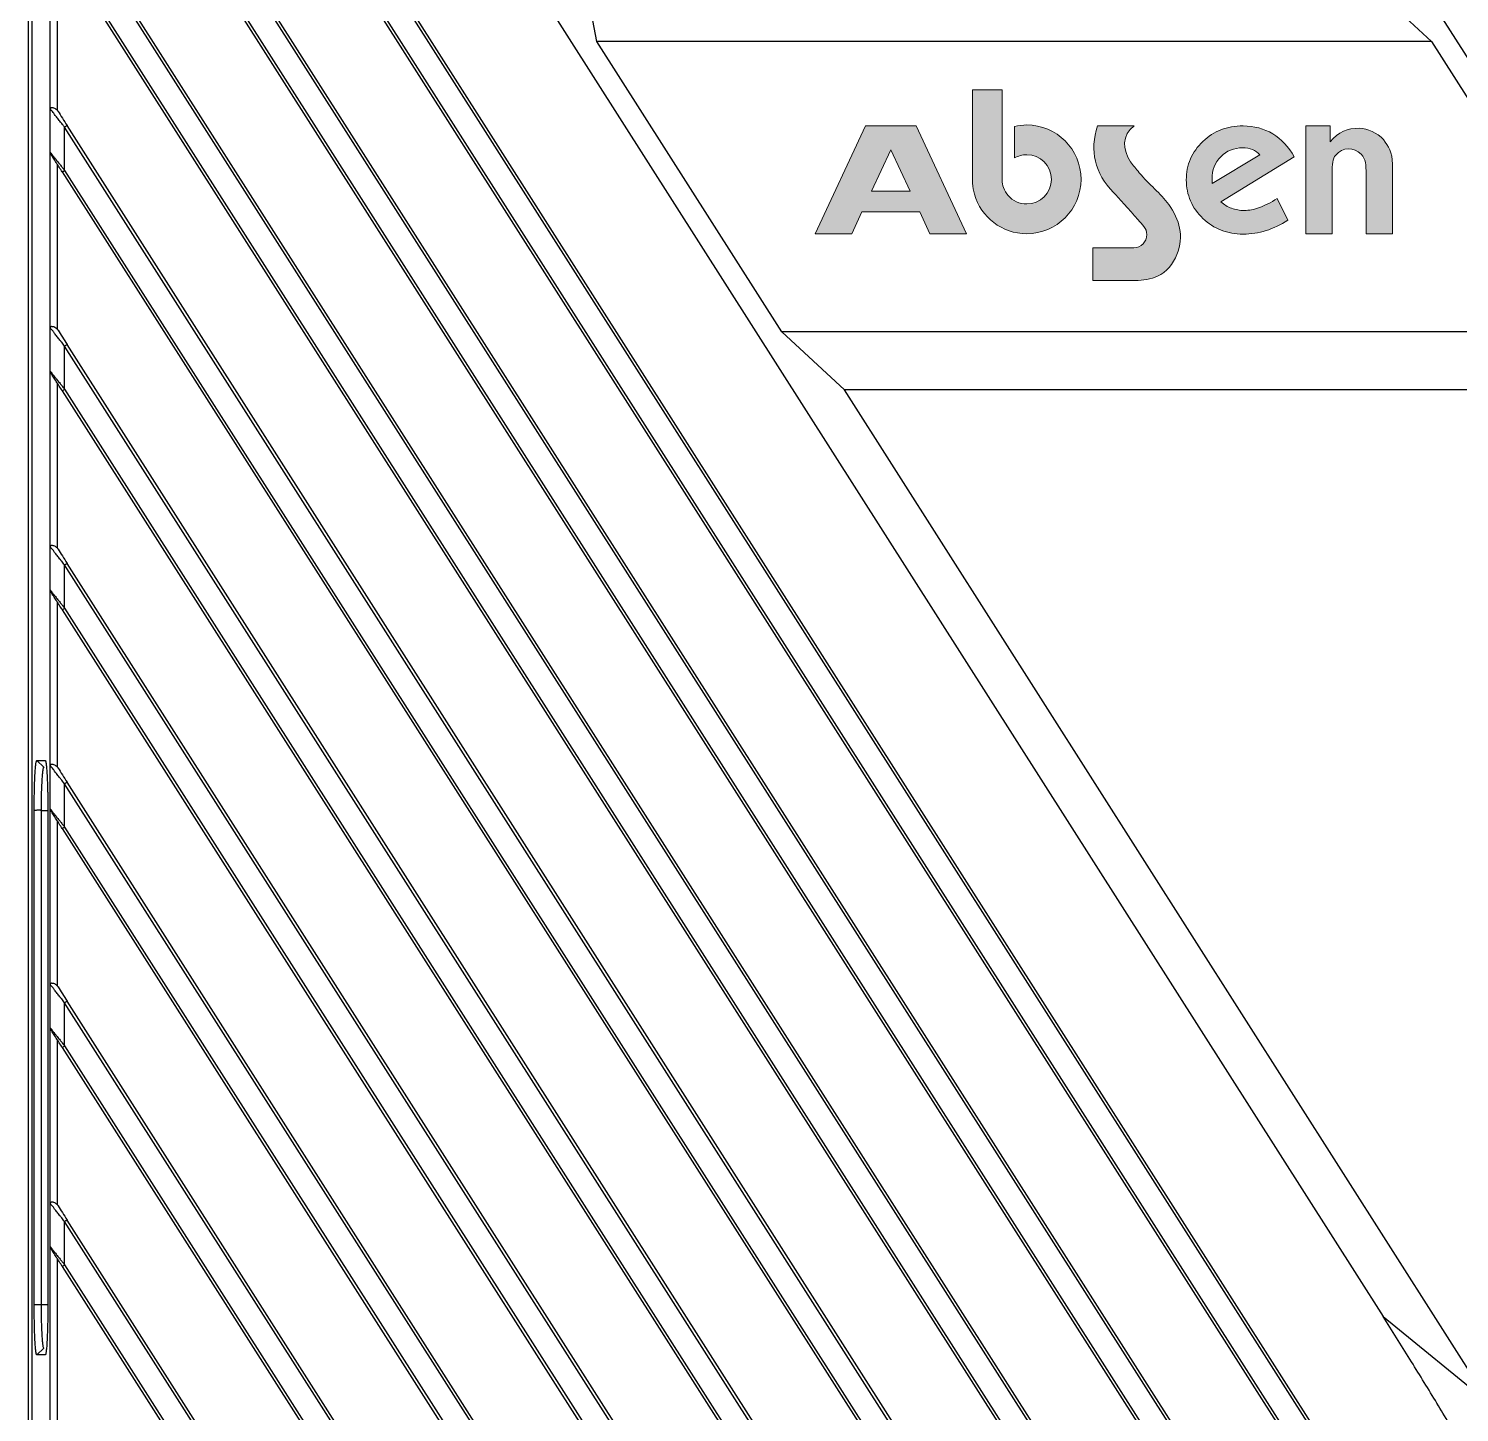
# Model space of a CAD drawing. Header units: millimetres. Extents: x 620 to 19791, y 2539 to 6969.
# Drawn here: x 17627.7 to 17726.3, y 4220.9 to 4316.2 of the extents above; entities that cross this region are included whole.
import ezdxf

# ---------------------------------------------------------------- set-up
doc = ezdxf.new("R2010")
doc.units = ezdxf.units.MM
doc.layers.add('图层 1', color=7, linetype='Continuous', lineweight=18)

# ---------------------------------------------------------------- blocks, each defined once
blk = doc.blocks.new('tgd')
at = {"true_color": 0xf58220}
h = blk.add_hatch(color=30, dxfattribs=at)
edge = h.paths.add_edge_path()
edge.add_spline(control_points=[(18360.375, 4882.791), (18360.447, 4882.585), (18360.559, 4882.397), (18360.7, 4882.236), (18361.012, 4881.881), (18361.468, 4881.656), (18361.975, 4881.656), (18362.91, 4881.656), (18363.672, 4882.418), (18363.672, 4883.353), (18363.672, 4884.287), (18362.91, 4885.049), (18361.975, 4885.049), (18361.671, 4885.049), (18361.384, 4884.968), (18361.137, 4884.826), (18361.137, 4884.826), (18361.137, 4887.001), (18361.137, 4887.001), (18361.414, 4887.064), (18361.697, 4887.097), (18361.975, 4887.097), (18364.038, 4887.097), (18365.72, 4885.415), (18365.72, 4883.353), (18365.72, 4881.29), (18364.038, 4879.608), (18361.975, 4879.608), (18360.269, 4879.608), (18358.823, 4880.759), (18358.375, 4882.325), (18358.228, 4882.838), (18358.231, 4883.322), (18358.231, 4883.851), (18358.231, 4883.851), (18358.231, 4884.457), (18358.231, 4884.457), (18358.231, 4884.457), (18358.231, 4889.518), (18358.231, 4889.518), (18358.231, 4889.518), (18360.28, 4889.518), (18360.28, 4889.518), (18360.28, 4887.615), (18360.28, 4885.713), (18360.28, 4883.811), (18360.28, 4883.461), (18360.256, 4883.128), (18360.375, 4882.791)], knot_values=[0, 0, 0, 0, 1, 1, 1, 2, 2, 2, 3, 3, 3, 4, 4, 4, 5, 5, 5, 6, 6, 6, 7, 7, 7, 8, 8, 8, 9, 9, 9, 10, 10, 10, 11, 11, 11, 12, 12, 12, 13, 13, 13, 14, 14, 14, 15, 15, 15, 16, 16, 16, 16], degree=3, periodic=0)
h = blk.add_hatch(color=256)
h.paths.add_polyline_path([(18351.289, 4882.548), (18353.939, 4882.548), (18352.614, 4885.389)], flags=16)
h.paths.add_polyline_path([(18354.607, 4881.113), (18350.621, 4881.113), (18349.919, 4879.608), (18347.4, 4879.608), (18350.861, 4887.032), (18353.134, 4887.032), (18354.367, 4887.032), (18357.827, 4879.608), (18355.309, 4879.608)])
h = blk.add_hatch(color=256)
edge = h.paths.add_edge_path()
edge.add_spline(control_points=[(18366.854, 4887.032), (18366.854, 4887.032), (18369.381, 4887.032), (18369.381, 4887.032), (18368.514, 4886.412), (18368.575, 4885.387), (18369.135, 4884.57), (18369.307, 4884.32), (18369.514, 4884.065), (18369.726, 4883.812), (18370.423, 4882.978), (18371.179, 4882.416), (18371.762, 4881.617), (18372.511, 4880.589), (18372.82, 4879.449), (18372.324, 4878.177), (18372.067, 4877.52), (18371.61, 4876.972), (18370.994, 4876.688), (18370.528, 4876.472), (18369.996, 4876.392), (18369.441, 4876.392), (18369.441, 4876.392), (18366.526, 4876.392), (18366.526, 4876.392), (18366.526, 4876.392), (18366.526, 4878.641), (18366.526, 4878.641), (18366.526, 4878.641), (18369.349, 4878.641), (18369.349, 4878.641), (18369.349, 4878.641), (18369.351, 4878.641), (18369.351, 4878.641), (18369.351, 4878.641), (18369.352, 4878.641), (18369.352, 4878.641), (18369.352, 4878.641), (18369.357, 4878.641), (18369.357, 4878.641), (18369.357, 4878.641), (18369.358, 4878.642), (18369.358, 4878.642), (18369.852, 4878.645), (18370.252, 4879.048), (18370.252, 4879.543), (18370.252, 4879.971), (18369.911, 4880.273), (18369.653, 4880.566), (18369.004, 4881.306), (18368.318, 4882.063), (18367.952, 4882.443), (18366.653, 4883.791), (18366.297, 4885.33), (18366.854, 4887.032)], knot_values=[0, 0, 0, 0, 1, 1, 1, 2, 2, 2, 3, 3, 3, 4, 4, 4, 5, 5, 5, 6, 6, 6, 7, 7, 7, 8, 8, 8, 9, 9, 9, 10, 10, 10, 11, 11, 11, 12, 12, 12, 13, 13, 13, 14, 14, 14, 15, 15, 15, 16, 16, 16, 17, 17, 17, 18, 18, 18, 18], degree=3, periodic=0)
h = blk.add_hatch(color=256)
edge = h.paths.add_edge_path()
edge.add_spline(control_points=[(18379.969, 4880.54), (18379.473, 4880.22), (18378.971, 4879.982), (18378.463, 4879.824), (18377.954, 4879.663), (18377.425, 4879.584), (18376.88, 4879.584), (18376.342, 4879.584), (18375.841, 4879.674), (18375.374, 4879.854), (18374.91, 4880.034), (18374.492, 4880.3), (18374.12, 4880.65), (18373.746, 4881.004), (18373.461, 4881.41), (18373.265, 4881.863), (18373.068, 4882.315), (18372.968, 4882.798), (18372.968, 4883.309), (18372.968, 4883.827), (18373.065, 4884.31), (18373.257, 4884.758), (18373.449, 4885.203), (18373.736, 4885.607), (18374.12, 4885.966), (18374.492, 4886.325), (18374.903, 4886.594), (18375.358, 4886.769), (18375.811, 4886.944), (18376.318, 4887.032), (18376.88, 4887.032), (18377.638, 4887.032), (18378.319, 4886.85), (18378.921, 4886.486), (18379.523, 4886.122), (18380.018, 4885.591), (18380.407, 4884.893), (18380.407, 4884.893), (18375.358, 4881.809), (18375.358, 4881.809), (18375.576, 4881.611), (18375.818, 4881.459), (18376.088, 4881.359), (18376.356, 4881.259), (18376.65, 4881.209), (18376.97, 4881.209), (18377.292, 4881.209), (18377.638, 4881.275), (18378.003, 4881.408), (18378.371, 4881.538), (18378.781, 4881.748), (18379.241, 4882.035), (18379.241, 4882.035), (18379.969, 4880.54), (18379.969, 4880.54)], knot_values=[0, 0, 0, 0, 1, 1, 1, 2, 2, 2, 3, 3, 3, 4, 4, 4, 5, 5, 5, 6, 6, 6, 7, 7, 7, 8, 8, 8, 9, 9, 9, 10, 10, 10, 11, 11, 11, 12, 12, 12, 13, 13, 13, 14, 14, 14, 15, 15, 15, 16, 16, 16, 17, 17, 17, 18, 18, 18, 18], degree=3, periodic=0)
edge = h.paths.add_edge_path(flags=16)
edge.add_spline(control_points=[(18374.76, 4883.062), (18374.76, 4883.062), (18378.046, 4885.045), (18378.046, 4885.045), (18377.901, 4885.203), (18377.731, 4885.325), (18377.529, 4885.404), (18377.328, 4885.483), (18377.1, 4885.523), (18376.851, 4885.523), (18376.249, 4885.523), (18375.749, 4885.32), (18375.348, 4884.914), (18374.948, 4884.508), (18374.746, 4883.995), (18374.746, 4883.377), (18374.746, 4883.288), (18374.748, 4883.225), (18374.751, 4883.181), (18374.753, 4883.136), (18374.756, 4883.097), (18374.76, 4883.062)], knot_values=[0, 0, 0, 0, 1, 1, 1, 2, 2, 2, 3, 3, 3, 4, 4, 4, 5, 5, 5, 6, 6, 6, 7, 7, 7, 7], degree=3, periodic=0)
h = blk.add_hatch(color=256)
edge = h.paths.add_edge_path()
edge.add_spline(control_points=[(18381.214, 4879.608), (18381.214, 4879.608), (18381.214, 4887.032), (18381.214, 4887.032), (18381.214, 4887.032), (18382.88, 4887.032), (18382.88, 4887.032), (18382.88, 4887.032), (18382.88, 4885.93), (18382.88, 4885.93), (18383.46, 4886.621), (18384.043, 4886.895), (18384.93, 4886.868), (18385.41, 4886.868), (18386.164, 4886.55), (18386.546, 4886.095), (18386.909, 4885.631), (18387.173, 4885.245), (18387.173, 4884.393), (18387.173, 4884.393), (18387.173, 4879.608), (18387.173, 4879.608), (18387.173, 4879.608), (18385.353, 4879.608), (18385.353, 4879.608), (18385.353, 4879.608), (18385.353, 4883.765), (18385.353, 4883.765), (18385.353, 4884.008), (18385.354, 4884.272), (18385.314, 4884.518), (18385.283, 4884.712), (18385.175, 4884.924), (18385.014, 4885.097), (18384.55, 4885.594), (18383.693, 4885.58), (18383.267, 4885.029), (18383.04, 4884.738), (18383.02, 4884.45), (18383.02, 4883.724), (18383.02, 4883.724), (18383.02, 4879.608), (18383.02, 4879.608), (18383.02, 4879.608), (18381.214, 4879.608), (18381.214, 4879.608)], knot_values=[0, 0, 0, 0, 1, 1, 1, 2, 2, 2, 3, 3, 3, 4, 4, 4, 5, 5, 5, 6, 6, 6, 7, 7, 7, 8, 8, 8, 9, 9, 9, 10, 10, 10, 11, 11, 11, 12, 12, 12, 13, 13, 13, 14, 14, 14, 15, 15, 15, 15], degree=3, periodic=0)
at = {"color": 7, "linetype": 'Continuous', "lineweight": 25}
for p, q in [((18293.203, 4763.247), (18293.203, 5002.465)), ((18293.428, 5002.465), (18293.428, 4763.247)), ((18439.769, 4817.306), (18348.427, 4960.685)), ((18295.187, 4948.405), (18386.529, 4805.026)), ((18410.785, 4751.505), (18295.687, 4932.172)), ((18409.374, 4754.091), (18295.856, 4932.279)), ((18295.687, 4929.194), (18410.44, 4749.068)), ((18295.519, 4929.087), (18409.075, 4750.839)), ((18406.852, 4742.603), (18295.687, 4917.096)), ((18406.071, 4744.202), (18295.856, 4917.204)), ((18295.519, 4914.011), (18404.61, 4742.772)), ((18295.687, 4914.119), (18405.245, 4742.147)), ((18399.852, 4738.515), (18295.687, 4902.021)), ((18399.178, 4739.946), (18295.856, 4902.129)), ((18294.688, 4888.202), (18294.688, 4900.298)), ((18295.187, 4888.095), (18295.187, 4899.457)), ((18295.519, 4898.936), (18397.141, 4739.421)), ((18295.687, 4899.043), (18398.196, 4738.136)), ((18332.354, 4892.856), (18331.585, 4896.856)), ((18385.533, 4896.856), (18389.86, 4892.856)), ((18345.096, 4872.856), (18332.354, 4892.856)), ((18389.86, 4892.856), (18332.354, 4892.856)), ((18389.86, 4892.856), (18402.602, 4872.856)), ((18294.688, 4885.223), (18294.688, 4888.202)), ((18390.852, 4737.562), (18295.686, 4886.945)), ((18295.687, 4883.968), (18295.686, 4886.945)), ((18390.328, 4738.761), (18295.856, 4887.053)), ((18294.688, 4873.126), (18294.688, 4885.223)), ((18295.187, 4873.019), (18295.187, 4884.382)), ((18295.519, 4883.86), (18387.957, 4738.761)), ((18295.687, 4883.968), (18388.958, 4737.561)), ((18294.688, 4870.147), (18294.688, 4873.126)), ((18380.725, 4738.761), (18295.856, 4871.978)), ((18349.423, 4868.856), (18345.096, 4872.856)), ((18402.602, 4872.856), (18345.096, 4872.856)), ((18295.687, 4868.892), (18295.687, 4871.87)), ((18381.252, 4737.561), (18295.687, 4871.87)), ((18294.688, 4858.051), (18294.688, 4870.147)), ((18295.187, 4857.944), (18295.187, 4869.306)), ((18295.519, 4868.785), (18378.353, 4738.761)), ((18295.687, 4868.892), (18379.355, 4737.561)), ((18393.909, 4799.026), (18349.423, 4868.856)), ((18403.371, 4868.856), (18349.423, 4868.856)), ((18294.688, 4855.072), (18294.688, 4858.051)), ((18295.687, 4853.817), (18295.687, 4856.795)), ((18371.648, 4737.561), (18295.687, 4856.795)), ((18371.121, 4738.761), (18295.856, 4856.902)), ((18294.688, 4842.975), (18294.688, 4855.072)), ((18295.187, 4842.869), (18295.187, 4854.231)), ((18295.519, 4853.71), (18368.749, 4738.761)), ((18295.687, 4853.817), (18369.751, 4737.561)), ((18293.77, 4843.33), (18294.347, 4843.33)), ((18293.77, 4843.33), (18294.244, 4842.856)), ((18294.688, 4839.996), (18294.688, 4842.975)), ((18295.687, 4838.742), (18295.687, 4841.72)), ((18362.044, 4737.561), (18295.687, 4841.72)), ((18361.517, 4738.761), (18295.856, 4841.827)), ((18293.588, 4805.856), (18293.588, 4839.885)), ((18294.062, 4839.856), (18294.062, 4839.896)), ((18294.062, 4839.856), (18294.062, 4805.856)), ((18294.529, 4839.887), (18294.529, 4805.856)), ((18294.688, 4827.9), (18294.688, 4839.996)), ((18295.187, 4827.793), (18295.187, 4839.155)), ((18295.519, 4838.634), (18359.145, 4738.761)), ((18295.687, 4838.742), (18360.147, 4737.561)), ((18294.688, 4824.921), (18294.688, 4827.9)), ((18295.687, 4823.666), (18295.687, 4826.644)), ((18352.44, 4737.561), (18295.687, 4826.644)), ((18351.913, 4738.761), (18295.856, 4826.752)), ((18294.688, 4812.825), (18294.688, 4824.921)), ((18295.187, 4812.718), (18295.187, 4824.08)), ((18295.687, 4823.666), (18350.543, 4737.561)), ((18295.519, 4823.559), (18349.541, 4738.761)), ((18294.688, 4809.846), (18294.688, 4812.825)), ((18295.687, 4808.591), (18295.687, 4811.569)), ((18342.836, 4737.561), (18295.687, 4811.569)), ((18342.308, 4738.761), (18295.856, 4811.676)), ((18294.688, 4797.749), (18294.688, 4809.846)), ((18295.187, 4797.642), (18295.187, 4809.005)), ((18295.519, 4808.483), (18339.937, 4738.761)), ((18295.687, 4808.591), (18340.939, 4737.561)), ((18293.588, 4805.856), (18294.062, 4805.856)), ((18386.529, 4805.026), (18393.909, 4799.026)), ((18294.244, 4802.856), (18293.77, 4802.381)), ((18294.347, 4802.381), (18293.77, 4802.381))]:
    blk.add_line(p, q, dxfattribs=at)
blk.add_line((18360.375, 4882.791), (18360.375, 4882.791))
blk.add_line((18360.375, 4882.791), (18360.375, 4882.791))
blk.add_line((18360.375, 4882.791), (18360.375, 4882.791))
at = {"color": 8, "linetype": 'Continuous', "lineweight": 25}
for p, q in [((18294.513, 4839.856), (18294.062, 4839.856)), ((18294.062, 4805.856), (18294.529, 4805.856))]:
    blk.add_line(p, q, dxfattribs=at)
at = {"color": 7, "linetype": 'Continuous', "lineweight": 25, "flags": 128}
for points in [[(18295.856, 4887.053), (18295.853, 4887.051), (18295.843, 4887.045), (18295.827, 4887.035), (18295.806, 4887.021), (18295.78, 4887.005), (18295.751, 4886.986), (18295.719, 4886.966), (18295.686, 4886.945)], [(18295.519, 4883.86), (18295.522, 4883.862), (18295.532, 4883.869), (18295.547, 4883.878), (18295.568, 4883.892), (18295.594, 4883.908), (18295.623, 4883.927), (18295.654, 4883.947), (18295.687, 4883.968)], [(18295.856, 4871.978), (18295.853, 4871.976), (18295.843, 4871.97), (18295.828, 4871.96), (18295.807, 4871.946), (18295.781, 4871.93), (18295.752, 4871.911), (18295.72, 4871.891), (18295.687, 4871.87)], [(18295.519, 4868.785), (18295.522, 4868.787), (18295.532, 4868.793), (18295.547, 4868.803), (18295.568, 4868.816), (18295.594, 4868.833), (18295.623, 4868.851), (18295.654, 4868.871), (18295.687, 4868.892)], [(18295.856, 4856.902), (18295.853, 4856.9), (18295.843, 4856.894), (18295.828, 4856.884), (18295.807, 4856.871), (18295.781, 4856.855), (18295.752, 4856.836), (18295.72, 4856.816), (18295.687, 4856.795)], [(18295.519, 4853.71), (18295.522, 4853.712), (18295.532, 4853.718), (18295.547, 4853.728), (18295.568, 4853.741), (18295.594, 4853.757), (18295.623, 4853.776), (18295.654, 4853.796), (18295.687, 4853.817)], [(18295.856, 4841.827), (18295.853, 4841.825), (18295.843, 4841.819), (18295.828, 4841.809), (18295.807, 4841.796), (18295.781, 4841.779), (18295.752, 4841.761), (18295.72, 4841.74), (18295.687, 4841.72)], [(18295.519, 4838.634), (18295.522, 4838.636), (18295.532, 4838.642), (18295.547, 4838.652), (18295.568, 4838.666), (18295.594, 4838.682), (18295.623, 4838.701), (18295.654, 4838.721), (18295.687, 4838.742)], [(18295.856, 4826.752), (18295.853, 4826.75), (18295.843, 4826.743), (18295.828, 4826.733), (18295.807, 4826.72), (18295.781, 4826.704), (18295.752, 4826.685), (18295.72, 4826.665), (18295.687, 4826.644)], [(18295.519, 4823.559), (18295.522, 4823.561), (18295.532, 4823.567), (18295.547, 4823.577), (18295.568, 4823.59), (18295.594, 4823.607), (18295.623, 4823.625), (18295.654, 4823.645), (18295.687, 4823.666)], [(18295.856, 4811.676), (18295.853, 4811.674), (18295.843, 4811.668), (18295.828, 4811.658), (18295.807, 4811.645), (18295.781, 4811.628), (18295.752, 4811.61), (18295.72, 4811.59), (18295.687, 4811.569)], [(18295.519, 4808.483), (18295.522, 4808.486), (18295.532, 4808.492), (18295.547, 4808.502), (18295.568, 4808.515), (18295.594, 4808.531), (18295.623, 4808.55), (18295.654, 4808.57), (18295.687, 4808.591)]]:
    blk.add_lwpolyline(points, dxfattribs=at)
at = {"color": 7, "linetype": 'Continuous', "lineweight": 25}
for points, knots in [([(18295.187, 4888.095), (18295.174, 4888.109), (18295.148, 4888.137), (18295.105, 4888.174), (18295.037, 4888.221), (18294.945, 4888.263), (18294.85, 4888.282), (18294.784, 4888.284), (18294.734, 4888.273), (18294.704, 4888.247), (18294.691, 4888.221), (18294.689, 4888.208), (18294.688, 4888.202)], [0, 0, 0, 0, 0.0700491, 0.1402794, 0.210006, 0.3781132, 0.5266074, 0.640507, 0.750326, 0.8694107, 0.942585, 1, 1, 1, 1]), ([(18295.686, 4886.945), (18295.663, 4886.976), (18295.615, 4887.04), (18295.536, 4887.139), (18295.45, 4887.244), (18295.324, 4887.398), (18295.165, 4887.591), (18295.025, 4887.772), (18294.936, 4887.895), (18294.87, 4887.985), (18294.809, 4888.054), (18294.756, 4888.108), (18294.721, 4888.146), (18294.697, 4888.179), (18294.691, 4888.194), (18294.688, 4888.202)], [0, 0, 0, 0, 0.056622, 0.118697, 0.186255, 0.25932, 0.41739, 0.569507, 0.631025, 0.678919, 0.772843, 0.825376, 0.882175, 0.942027, 1, 1, 1, 1]), ([(18295.187, 4888.095), (18295.195, 4888.085), (18295.211, 4888.065), (18295.224, 4888.044), (18295.232, 4888.033)], [0, 0, 0, 0, 0.48896, 1, 1, 1, 1]), ([(18295.232, 4888.033), (18295.321, 4887.893), (18295.425, 4887.731), (18295.637, 4887.397), (18295.747, 4887.225), (18295.856, 4887.053)], [0, 0, 0, 0, 0.5, 0.5, 1, 1, 1, 1]), ([(18294.688, 4885.223), (18294.69, 4885.221), (18294.693, 4885.218), (18294.704, 4885.204), (18294.722, 4885.182), (18294.745, 4885.152), (18294.775, 4885.114), (18294.811, 4885.069), (18294.853, 4885.015), (18294.901, 4884.954), (18294.956, 4884.886), (18295.045, 4884.772), (18295.182, 4884.601), (18295.355, 4884.386), (18295.528, 4884.171), (18295.633, 4884.036), (18295.687, 4883.968)], [0, 0, 0, 0, 0.036521, 0.074148, 0.113238, 0.154113, 0.19705, 0.242293, 0.290047, 0.340489, 0.393768, 0.45001, 0.589421, 0.746917, 0.871467, 1, 1, 1, 1]), ([(18294.765, 4885.043), (18294.754, 4885.062), (18294.73, 4885.1), (18294.707, 4885.146), (18294.695, 4885.181), (18294.69, 4885.197), (18294.689, 4885.212), (18294.689, 4885.218), (18294.688, 4885.223)], [0, 0, 0, 0, 0.295768, 0.583737, 0.817745, 0.918863, 0.939323, 1, 1, 1, 1]), ([(18295.519, 4883.86), (18295.378, 4884.081), (18295.237, 4884.302), (18295.038, 4884.615), (18294.974, 4884.716), (18294.856, 4884.9), (18294.803, 4884.984), (18294.765, 4885.043)], [0, 0, 0, 0, 0.5, 0.5, 0.75, 0.75, 1, 1, 1, 1]), ([(18295.187, 4873.019), (18295.174, 4873.034), (18295.148, 4873.062), (18295.105, 4873.098), (18295.037, 4873.145), (18294.945, 4873.187), (18294.85, 4873.207), (18294.784, 4873.209), (18294.734, 4873.198), (18294.704, 4873.171), (18294.691, 4873.146), (18294.689, 4873.132), (18294.688, 4873.126)], [0, 0, 0, 0, 0.070049, 0.140279, 0.210005, 0.37811, 0.526606, 0.640505, 0.750324, 0.86941, 0.942585, 1, 1, 1, 1]), ([(18295.687, 4871.87), (18295.656, 4871.911), (18295.59, 4871.999), (18295.48, 4872.133), (18295.335, 4872.308), (18295.167, 4872.513), (18295.026, 4872.695), (18294.937, 4872.818), (18294.872, 4872.908), (18294.81, 4872.977), (18294.757, 4873.031), (18294.722, 4873.069), (18294.697, 4873.103), (18294.691, 4873.118), (18294.688, 4873.126)], [0, 0, 0, 0, 0.076163, 0.161932, 0.25736, 0.415432, 0.568469, 0.630014, 0.677592, 0.771175, 0.823855, 0.881012, 0.941446, 1, 1, 1, 1]), ([(18295.187, 4873.019), (18295.195, 4873.01), (18295.211, 4872.99), (18295.224, 4872.969), (18295.232, 4872.958)], [0, 0, 0, 0, 0.48896, 1, 1, 1, 1]), ([(18295.232, 4872.958), (18295.321, 4872.818), (18295.425, 4872.655), (18295.637, 4872.322), (18295.747, 4872.15), (18295.856, 4871.978)], [0, 0, 0, 0, 0.5, 0.5, 1, 1, 1, 1]), ([(18294.688, 4870.147), (18294.69, 4870.146), (18294.693, 4870.143), (18294.704, 4870.128), (18294.722, 4870.106), (18294.745, 4870.076), (18294.775, 4870.039), (18294.811, 4869.993), (18294.853, 4869.94), (18294.901, 4869.879), (18294.956, 4869.81), (18295.045, 4869.697), (18295.182, 4869.526), (18295.355, 4869.311), (18295.527, 4869.096), (18295.633, 4868.961), (18295.687, 4868.892)], [0, 0, 0, 0, 0.036521, 0.074147, 0.113237, 0.15411, 0.197047, 0.242287, 0.290038, 0.340476, 0.39375, 0.449986, 0.589415, 0.746903, 0.871127, 1, 1, 1, 1]), ([(18294.765, 4869.967), (18294.754, 4869.987), (18294.73, 4870.024), (18294.707, 4870.071), (18294.695, 4870.106), (18294.69, 4870.122), (18294.689, 4870.136), (18294.689, 4870.143), (18294.688, 4870.147)], [0, 0, 0, 0, 0.295768, 0.583737, 0.817744, 0.918862, 0.939323, 1, 1, 1, 1]), ([(18295.519, 4868.785), (18295.378, 4869.005), (18295.237, 4869.227), (18295.038, 4869.539), (18294.974, 4869.64), (18294.856, 4869.825), (18294.803, 4869.909), (18294.765, 4869.967)], [0, 0, 0, 0, 0.5, 0.5, 0.75, 0.75, 1, 1, 1, 1]), ([(18295.187, 4857.944), (18295.174, 4857.958), (18295.148, 4857.986), (18295.105, 4858.023), (18295.037, 4858.07), (18294.945, 4858.112), (18294.85, 4858.131), (18294.784, 4858.134), (18294.734, 4858.122), (18294.704, 4858.096), (18294.691, 4858.071), (18294.689, 4858.057), (18294.688, 4858.051)], [0, 0, 0, 0, 0.070049, 0.140279, 0.210005, 0.37811, 0.526606, 0.640505, 0.750324, 0.86941, 0.942585, 1, 1, 1, 1]), ([(18295.687, 4856.795), (18295.656, 4856.836), (18295.59, 4856.923), (18295.48, 4857.058), (18295.335, 4857.233), (18295.167, 4857.437), (18295.026, 4857.619), (18294.937, 4857.743), (18294.872, 4857.833), (18294.81, 4857.901), (18294.757, 4857.956), (18294.722, 4857.994), (18294.697, 4858.027), (18294.691, 4858.043), (18294.688, 4858.051)], [0, 0, 0, 0, 0.076163, 0.161932, 0.25736, 0.415431, 0.568469, 0.630014, 0.677592, 0.771175, 0.823855, 0.881012, 0.941446, 1, 1, 1, 1]), ([(18295.187, 4857.944), (18295.195, 4857.934), (18295.211, 4857.915), (18295.224, 4857.893), (18295.232, 4857.883)], [0, 0, 0, 0, 0.48896, 1, 1, 1, 1]), ([(18295.232, 4857.883), (18295.321, 4857.743), (18295.425, 4857.58), (18295.637, 4857.247), (18295.747, 4857.074), (18295.856, 4856.902)], [0, 0, 0, 0, 0.5, 0.5, 1, 1, 1, 1]), ([(18294.688, 4855.072), (18294.69, 4855.07), (18294.693, 4855.067), (18294.704, 4855.053), (18294.722, 4855.031), (18294.745, 4855.001), (18294.775, 4854.963), (18294.811, 4854.918), (18294.853, 4854.865), (18294.901, 4854.804), (18294.956, 4854.735), (18295.045, 4854.622), (18295.182, 4854.451), (18295.355, 4854.236), (18295.527, 4854.021), (18295.633, 4853.886), (18295.687, 4853.817)], [0, 0, 0, 0, 0.036521, 0.074147, 0.113237, 0.15411, 0.197047, 0.242287, 0.290038, 0.340476, 0.39375, 0.449986, 0.589415, 0.746903, 0.871127, 1, 1, 1, 1]), ([(18294.765, 4854.892), (18294.754, 4854.911), (18294.73, 4854.949), (18294.707, 4854.996), (18294.695, 4855.03), (18294.69, 4855.047), (18294.689, 4855.061), (18294.689, 4855.067), (18294.688, 4855.072)], [0, 0, 0, 0, 0.295768, 0.583737, 0.817744, 0.918862, 0.939323, 1, 1, 1, 1]), ([(18295.519, 4853.71), (18295.378, 4853.93), (18295.237, 4854.151), (18295.038, 4854.464), (18294.974, 4854.565), (18294.856, 4854.749), (18294.803, 4854.834), (18294.765, 4854.892)], [0, 0, 0, 0, 0.5, 0.5, 0.75, 0.75, 1, 1, 1, 1]), ([(18293.588, 4839.885), (18293.588, 4839.949), (18293.588, 4840.077), (18293.589, 4840.267), (18293.591, 4840.456), (18293.593, 4840.642), (18293.595, 4840.827), (18293.599, 4841.01), (18293.605, 4841.345), (18293.618, 4841.809), (18293.641, 4842.34), (18293.669, 4842.774), (18293.696, 4843.038), (18293.718, 4843.19), (18293.736, 4843.27), (18293.753, 4843.321), (18293.764, 4843.327), (18293.77, 4843.33)], [0, 0, 0, 0, 0.035437, 0.070646, 0.105735, 0.140811, 0.175984, 0.211361, 0.247048, 0.374488, 0.500161, 0.62571, 0.753228, 0.815423, 0.876897, 0.938229, 1, 1, 1, 1]), ([(18294.244, 4842.856), (18294.242, 4842.855), (18294.235, 4842.854), (18294.223, 4842.84), (18294.206, 4842.802), (18294.188, 4842.732), (18294.165, 4842.601), (18294.141, 4842.374), (18294.116, 4842.004), (18294.09, 4841.553), (18294.074, 4841.13), (18294.066, 4840.765), (18294.062, 4840.444), (18294.061, 4840.148), (18294.062, 4839.953), (18294.062, 4839.896)], [0, 0, 0, 0, 0.023792, 0.065561, 0.125336, 0.191194, 0.250503, 0.3755, 0.500458, 0.625377, 0.750334, 0.808342, 0.87517, 0.963039, 1, 1, 1, 1]), ([(18294.347, 4843.33), (18294.35, 4843.329), (18294.357, 4843.327), (18294.366, 4843.311), (18294.376, 4843.284), (18294.386, 4843.248), (18294.396, 4843.2), (18294.405, 4843.143), (18294.423, 4843.016), (18294.447, 4842.774), (18294.476, 4842.341), (18294.499, 4841.81), (18294.513, 4841.303), (18294.521, 4840.876), (18294.525, 4840.552), (18294.528, 4840.222), (18294.529, 4839.999), (18294.529, 4839.887)], [0, 0, 0, 0, 0.035381, 0.070548, 0.105609, 0.140672, 0.175846, 0.211238, 0.246955, 0.374437, 0.500071, 0.625682, 0.753219, 0.815377, 0.876842, 0.93819, 1, 1, 1, 1]), ([(18295.187, 4842.869), (18295.174, 4842.883), (18295.148, 4842.911), (18295.105, 4842.948), (18295.037, 4842.995), (18294.945, 4843.036), (18294.85, 4843.056), (18294.784, 4843.058), (18294.734, 4843.047), (18294.704, 4843.021), (18294.691, 4842.995), (18294.689, 4842.981), (18294.688, 4842.975)], [0, 0, 0, 0, 0.070049, 0.140279, 0.210005, 0.37811, 0.526606, 0.640505, 0.750324, 0.86941, 0.942585, 1, 1, 1, 1]), ([(18295.687, 4841.72), (18295.656, 4841.761), (18295.59, 4841.848), (18295.48, 4841.983), (18295.335, 4842.157), (18295.167, 4842.362), (18295.026, 4842.544), (18294.937, 4842.667), (18294.872, 4842.757), (18294.81, 4842.826), (18294.757, 4842.88), (18294.722, 4842.918), (18294.697, 4842.952), (18294.691, 4842.968), (18294.688, 4842.975)], [0, 0, 0, 0, 0.076163, 0.161932, 0.25736, 0.415431, 0.568469, 0.630014, 0.677592, 0.771175, 0.823855, 0.881012, 0.941446, 1, 1, 1, 1]), ([(18295.187, 4842.869), (18295.195, 4842.859), (18295.211, 4842.839), (18295.224, 4842.818), (18295.232, 4842.807)], [0, 0, 0, 0, 0.48896, 1, 1, 1, 1]), ([(18295.232, 4842.807), (18295.321, 4842.667), (18295.425, 4842.504), (18295.637, 4842.171), (18295.747, 4841.999), (18295.856, 4841.827)], [0, 0, 0, 0, 0.5, 0.5, 1, 1, 1, 1]), ([(18294.062, 4839.896), (18294.021, 4839.896), (18293.941, 4839.896), (18293.829, 4839.897), (18293.712, 4839.893), (18293.634, 4839.888), (18293.588, 4839.885)], [0, 0, 0, 0, 0.258959, 0.505203, 0.711743, 1, 1, 1, 1]), ([(18294.688, 4839.996), (18294.69, 4839.995), (18294.693, 4839.992), (18294.704, 4839.977), (18294.722, 4839.955), (18294.745, 4839.926), (18294.775, 4839.888), (18294.811, 4839.843), (18294.853, 4839.789), (18294.901, 4839.728), (18294.956, 4839.659), (18295.045, 4839.546), (18295.182, 4839.375), (18295.355, 4839.16), (18295.527, 4838.945), (18295.633, 4838.81), (18295.687, 4838.742)], [0, 0, 0, 0, 0.036521, 0.074147, 0.113237, 0.15411, 0.197047, 0.242287, 0.290038, 0.340476, 0.39375, 0.449986, 0.589415, 0.746903, 0.871127, 1, 1, 1, 1]), ([(18294.688, 4839.996), (18294.689, 4839.989), (18294.69, 4839.971), (18294.695, 4839.954), (18294.702, 4839.933), (18294.715, 4839.904), (18294.734, 4839.867), (18294.755, 4839.834), (18294.765, 4839.817)], [0, 0, 0, 0, 0.09342, 0.214713, 0.37502, 0.489363, 0.732237, 1, 1, 1, 1]), ([(18295.519, 4838.634), (18295.378, 4838.855), (18295.237, 4839.076), (18295.038, 4839.389), (18294.974, 4839.489), (18294.856, 4839.674), (18294.803, 4839.758), (18294.765, 4839.817)], [0, 0, 0, 0, 0.5, 0.5, 0.75, 0.75, 1, 1, 1, 1]), ([(18295.187, 4827.793), (18295.174, 4827.807), (18295.148, 4827.836), (18295.105, 4827.872), (18295.037, 4827.919), (18294.945, 4827.961), (18294.85, 4827.98), (18294.784, 4827.983), (18294.734, 4827.972), (18294.704, 4827.945), (18294.691, 4827.92), (18294.689, 4827.906), (18294.688, 4827.9)], [0, 0, 0, 0, 0.070049, 0.140279, 0.210005, 0.37811, 0.526606, 0.640505, 0.750324, 0.86941, 0.942585, 1, 1, 1, 1]), ([(18295.687, 4826.644), (18295.656, 4826.685), (18295.59, 4826.773), (18295.48, 4826.907), (18295.335, 4827.082), (18295.167, 4827.287), (18295.026, 4827.469), (18294.937, 4827.592), (18294.872, 4827.682), (18294.81, 4827.75), (18294.757, 4827.805), (18294.722, 4827.843), (18294.697, 4827.876), (18294.691, 4827.892), (18294.688, 4827.9)], [0, 0, 0, 0, 0.076163, 0.161932, 0.25736, 0.415432, 0.568469, 0.630014, 0.677592, 0.771175, 0.823855, 0.881012, 0.941446, 1, 1, 1, 1]), ([(18295.187, 4827.793), (18295.195, 4827.784), (18295.211, 4827.764), (18295.224, 4827.743), (18295.232, 4827.732)], [0, 0, 0, 0, 0.48896, 1, 1, 1, 1]), ([(18295.232, 4827.732), (18295.321, 4827.592), (18295.425, 4827.429), (18295.637, 4827.096), (18295.747, 4826.924), (18295.856, 4826.752)], [0, 0, 0, 0, 0.5, 0.5, 1, 1, 1, 1]), ([(18294.688, 4824.921), (18294.69, 4824.92), (18294.693, 4824.917), (18294.704, 4824.902), (18294.722, 4824.88), (18294.745, 4824.85), (18294.775, 4824.813), (18294.811, 4824.767), (18294.853, 4824.714), (18294.901, 4824.653), (18294.956, 4824.584), (18295.045, 4824.471), (18295.182, 4824.3), (18295.355, 4824.085), (18295.527, 4823.87), (18295.633, 4823.735), (18295.687, 4823.666)], [0, 0, 0, 0, 0.036521, 0.074147, 0.113237, 0.15411, 0.197047, 0.242287, 0.290038, 0.340476, 0.39375, 0.449986, 0.589415, 0.746903, 0.871127, 1, 1, 1, 1]), ([(18294.765, 4824.741), (18294.754, 4824.76), (18294.73, 4824.798), (18294.707, 4824.845), (18294.695, 4824.879), (18294.69, 4824.896), (18294.689, 4824.91), (18294.689, 4824.916), (18294.688, 4824.921)], [0, 0, 0, 0, 0.2957676, 0.5837366, 0.8177444, 0.9188616, 0.9393234, 1, 1, 1, 1]), ([(18295.519, 4823.559), (18295.378, 4823.779), (18295.237, 4824.001), (18295.038, 4824.313), (18294.974, 4824.414), (18294.856, 4824.598), (18294.803, 4824.683), (18294.765, 4824.741)], [0, 0, 0, 0, 0.5, 0.5, 0.75, 0.75, 1, 1, 1, 1]), ([(18295.187, 4812.718), (18295.174, 4812.732), (18295.148, 4812.76), (18295.105, 4812.797), (18295.037, 4812.844), (18294.945, 4812.886), (18294.85, 4812.905), (18294.784, 4812.907), (18294.734, 4812.896), (18294.704, 4812.87), (18294.691, 4812.844), (18294.689, 4812.831), (18294.688, 4812.825)], [0, 0, 0, 0, 0.070049, 0.140279, 0.210005, 0.37811, 0.526606, 0.640505, 0.750324, 0.86941, 0.942585, 1, 1, 1, 1]), ([(18295.687, 4811.569), (18295.656, 4811.61), (18295.59, 4811.697), (18295.48, 4811.832), (18295.335, 4812.007), (18295.167, 4812.211), (18295.026, 4812.393), (18294.937, 4812.516), (18294.872, 4812.606), (18294.81, 4812.675), (18294.757, 4812.729), (18294.722, 4812.768), (18294.697, 4812.801), (18294.691, 4812.817), (18294.688, 4812.825)], [0, 0, 0, 0, 0.076163, 0.161932, 0.25736, 0.415432, 0.568469, 0.630014, 0.677592, 0.771175, 0.823855, 0.881012, 0.941446, 1, 1, 1, 1]), ([(18295.187, 4812.718), (18295.195, 4812.708), (18295.211, 4812.689), (18295.224, 4812.667), (18295.232, 4812.656)], [0, 0, 0, 0, 0.48896, 1, 1, 1, 1]), ([(18295.232, 4812.656), (18295.321, 4812.516), (18295.425, 4812.354), (18295.637, 4812.02), (18295.747, 4811.848), (18295.856, 4811.676)], [0, 0, 0, 0, 0.5, 0.5, 1, 1, 1, 1]), ([(18294.688, 4809.846), (18294.69, 4809.844), (18294.693, 4809.841), (18294.704, 4809.827), (18294.722, 4809.805), (18294.745, 4809.775), (18294.775, 4809.737), (18294.811, 4809.692), (18294.853, 4809.639), (18294.901, 4809.577), (18294.956, 4809.509), (18295.045, 4809.395), (18295.182, 4809.224), (18295.355, 4809.01), (18295.527, 4808.795), (18295.633, 4808.66), (18295.687, 4808.591)], [0, 0, 0, 0, 0.036521, 0.074147, 0.113237, 0.15411, 0.197047, 0.242287, 0.290038, 0.340476, 0.39375, 0.449986, 0.589415, 0.746903, 0.871127, 1, 1, 1, 1]), ([(18294.765, 4809.666), (18294.754, 4809.685), (18294.73, 4809.723), (18294.707, 4809.77), (18294.695, 4809.804), (18294.69, 4809.82), (18294.689, 4809.835), (18294.689, 4809.841), (18294.688, 4809.846)], [0, 0, 0, 0, 0.2957676, 0.5837366, 0.8177444, 0.9188616, 0.9393234, 1, 1, 1, 1]), ([(18295.519, 4808.483), (18295.378, 4808.704), (18295.237, 4808.925), (18295.038, 4809.238), (18294.974, 4809.339), (18294.856, 4809.523), (18294.803, 4809.607), (18294.765, 4809.666)], [0, 0, 0, 0, 0.5, 0.5, 0.75, 0.75, 1, 1, 1, 1]), ([(18293.77, 4802.381), (18293.767, 4802.382), (18293.76, 4802.385), (18293.75, 4802.401), (18293.74, 4802.428), (18293.73, 4802.465), (18293.721, 4802.512), (18293.711, 4802.571), (18293.693, 4802.698), (18293.669, 4802.943), (18293.641, 4803.382), (18293.618, 4803.918), (18293.604, 4804.43), (18293.596, 4804.86), (18293.591, 4805.187), (18293.589, 4805.519), (18293.588, 4805.744), (18293.588, 4805.856)], [0, 0, 0, 0, 0.0353673, 0.0705141, 0.1055491, 0.140582, 0.1757226, 0.2110795, 0.2467596, 0.3742457, 0.4999994, 0.625694, 0.7532517, 0.8153777, 0.8768207, 0.9381655, 1, 1, 1, 1]), ([(18294.062, 4805.856), (18294.062, 4805.812), (18294.061, 4805.689), (18294.061, 4805.497), (18294.062, 4805.29), (18294.065, 4805.03), (18294.074, 4804.706), (18294.089, 4804.27), (18294.103, 4803.908), (18294.12, 4803.633), (18294.136, 4803.42), (18294.151, 4803.248), (18294.167, 4803.113), (18294.184, 4803.001), (18294.206, 4802.911), (18294.227, 4802.862), (18294.239, 4802.858), (18294.244, 4802.856)], [0, 0, 0, 0, 0.027452, 0.078341, 0.122797, 0.160513, 0.248313, 0.339762, 0.470474, 0.530481, 0.587892, 0.684379, 0.731983, 0.781722, 0.877583, 0.950324, 1, 1, 1, 1]), ([(18294.529, 4805.856), (18294.529, 4805.792), (18294.529, 4805.664), (18294.528, 4805.472), (18294.526, 4805.283), (18294.524, 4805.095), (18294.522, 4804.909), (18294.519, 4804.725), (18294.512, 4804.387), (18294.499, 4803.919), (18294.476, 4803.382), (18294.448, 4802.943), (18294.421, 4802.676), (18294.399, 4802.523), (18294.382, 4802.442), (18294.364, 4802.391), (18294.352, 4802.385), (18294.347, 4802.381)], [0, 0, 0, 0, 0.035364, 0.070509, 0.105542, 0.140574, 0.175713, 0.21107, 0.24675, 0.374225, 0.499997, 0.625665, 0.753267, 0.81545, 0.876909, 0.93823, 1, 1, 1, 1]), ([(18407.133, 4757.609), (18407.124, 4757.787), (18407.105, 4758.143), (18407.065, 4758.681), (18407.016, 4759.223), (18406.957, 4759.771), (18406.889, 4760.323), (18406.764, 4761.213), (18406.552, 4762.463), (18406.121, 4764.532), (18405.446, 4767.147), (18404.49, 4770.195), (18403.387, 4773.26), (18402.2, 4776.224), (18400.896, 4779.207), (18399.09, 4783.065), (18396.613, 4787.942), (18393.996, 4792.677), (18391.789, 4796.475), (18390.117, 4799.269), (18388.361, 4802.132), (18387.146, 4804.052), (18386.529, 4805.026)], [0, 0, 0, 0, 0.0102139, 0.0205385, 0.0309767, 0.0415315, 0.0522058, 0.0630022, 0.0931878, 0.1250778, 0.1845574, 0.2483961, 0.3086946, 0.3718269, 0.4319265, 0.4959106, 0.6167331, 0.7464147, 0.8069043, 0.8693256, 0.933688, 1, 1, 1, 1])]:
    blk.add_open_spline(points, degree=3, knots=knots, dxfattribs=at)
at = {"layer": '图层 1', "lineweight": 0}
for points in [[(18354.607, 4881.113), (18350.621, 4881.113), (18349.919, 4879.608), (18347.4, 4879.608), (18350.861, 4887.032), (18353.134, 4887.032), (18354.367, 4887.032), (18357.827, 4879.608), (18355.309, 4879.608), (18354.607, 4881.113)], [(18351.289, 4882.548), (18353.939, 4882.548), (18352.614, 4885.389), (18351.289, 4882.548)]]:
    blk.add_lwpolyline(points, dxfattribs=at)
at = {"layer": '图层 1', "color": 30, "lineweight": 0, "true_color": 0xf58220}
blk.add_open_spline([(18360.375, 4882.791), (18360.447, 4882.585), (18360.559, 4882.397), (18360.7, 4882.236), (18361.012, 4881.881), (18361.468, 4881.656), (18361.975, 4881.656), (18362.91, 4881.656), (18363.672, 4882.418), (18363.672, 4883.353), (18363.672, 4884.287), (18362.91, 4885.049), (18361.975, 4885.049), (18361.671, 4885.049), (18361.384, 4884.968), (18361.137, 4884.826), (18361.137, 4884.826), (18361.137, 4887.001), (18361.137, 4887.001), (18361.414, 4887.064), (18361.697, 4887.097), (18361.975, 4887.097), (18364.038, 4887.097), (18365.72, 4885.415), (18365.72, 4883.353), (18365.72, 4881.29), (18364.038, 4879.608), (18361.975, 4879.608), (18360.269, 4879.608), (18358.823, 4880.759), (18358.375, 4882.325), (18358.228, 4882.838), (18358.231, 4883.322), (18358.231, 4883.851), (18358.231, 4883.851), (18358.231, 4884.457), (18358.231, 4884.457), (18358.231, 4884.457), (18358.231, 4889.518), (18358.231, 4889.518), (18358.231, 4889.518), (18360.28, 4889.518), (18360.28, 4889.518), (18360.28, 4887.615), (18360.28, 4885.713), (18360.28, 4883.811), (18360.28, 4883.461), (18360.256, 4883.128), (18360.375, 4882.791)], degree=3, knots=[0, 0, 0, 0, 1, 1, 1, 2, 2, 2, 3, 3, 3, 4, 4, 4, 5, 5, 5, 6, 6, 6, 7, 7, 7, 8, 8, 8, 9, 9, 9, 10, 10, 10, 11, 11, 11, 12, 12, 12, 13, 13, 13, 14, 14, 14, 15, 15, 15, 16, 16, 16, 16], dxfattribs=at)
at = {"layer": '图层 1', "lineweight": 0}
for points, knots in [([(18366.854, 4887.032), (18366.854, 4887.032), (18369.381, 4887.032), (18369.381, 4887.032), (18368.514, 4886.412), (18368.575, 4885.387), (18369.135, 4884.57), (18369.307, 4884.32), (18369.514, 4884.065), (18369.726, 4883.812), (18370.423, 4882.978), (18371.179, 4882.416), (18371.762, 4881.617), (18372.511, 4880.589), (18372.82, 4879.449), (18372.324, 4878.177), (18372.067, 4877.52), (18371.61, 4876.972), (18370.994, 4876.688), (18370.528, 4876.472), (18369.996, 4876.392), (18369.441, 4876.392), (18369.441, 4876.392), (18366.526, 4876.392), (18366.526, 4876.392), (18366.526, 4876.392), (18366.526, 4878.641), (18366.526, 4878.641), (18366.526, 4878.641), (18369.349, 4878.641), (18369.349, 4878.641), (18369.349, 4878.641), (18369.351, 4878.641), (18369.351, 4878.641), (18369.351, 4878.641), (18369.352, 4878.641), (18369.352, 4878.641), (18369.352, 4878.641), (18369.357, 4878.641), (18369.357, 4878.641), (18369.357, 4878.641), (18369.358, 4878.642), (18369.358, 4878.642), (18369.852, 4878.645), (18370.252, 4879.048), (18370.252, 4879.543), (18370.252, 4879.971), (18369.911, 4880.273), (18369.653, 4880.566), (18369.004, 4881.306), (18368.318, 4882.063), (18367.952, 4882.443), (18366.653, 4883.791), (18366.297, 4885.33), (18366.854, 4887.032)], [0, 0, 0, 0, 1, 1, 1, 2, 2, 2, 3, 3, 3, 4, 4, 4, 5, 5, 5, 6, 6, 6, 7, 7, 7, 8, 8, 8, 9, 9, 9, 10, 10, 10, 11, 11, 11, 12, 12, 12, 13, 13, 13, 14, 14, 14, 15, 15, 15, 16, 16, 16, 17, 17, 17, 18, 18, 18, 18]), ([(18379.969, 4880.54), (18379.473, 4880.22), (18378.971, 4879.982), (18378.463, 4879.824), (18377.954, 4879.663), (18377.425, 4879.584), (18376.88, 4879.584), (18376.342, 4879.584), (18375.841, 4879.674), (18375.374, 4879.854), (18374.91, 4880.034), (18374.492, 4880.3), (18374.12, 4880.65), (18373.746, 4881.004), (18373.461, 4881.41), (18373.265, 4881.863), (18373.068, 4882.315), (18372.968, 4882.798), (18372.968, 4883.309), (18372.968, 4883.827), (18373.065, 4884.31), (18373.257, 4884.758), (18373.449, 4885.203), (18373.736, 4885.607), (18374.12, 4885.966), (18374.492, 4886.325), (18374.903, 4886.594), (18375.358, 4886.769), (18375.811, 4886.944), (18376.318, 4887.032), (18376.88, 4887.032), (18377.638, 4887.032), (18378.319, 4886.85), (18378.921, 4886.486), (18379.523, 4886.122), (18380.018, 4885.591), (18380.407, 4884.893), (18380.407, 4884.893), (18375.358, 4881.809), (18375.358, 4881.809), (18375.576, 4881.611), (18375.818, 4881.459), (18376.088, 4881.359), (18376.356, 4881.259), (18376.65, 4881.209), (18376.97, 4881.209), (18377.292, 4881.209), (18377.638, 4881.275), (18378.003, 4881.408), (18378.371, 4881.538), (18378.781, 4881.748), (18379.241, 4882.035), (18379.241, 4882.035), (18379.969, 4880.54), (18379.969, 4880.54)], [0, 0, 0, 0, 1, 1, 1, 2, 2, 2, 3, 3, 3, 4, 4, 4, 5, 5, 5, 6, 6, 6, 7, 7, 7, 8, 8, 8, 9, 9, 9, 10, 10, 10, 11, 11, 11, 12, 12, 12, 13, 13, 13, 14, 14, 14, 15, 15, 15, 16, 16, 16, 17, 17, 17, 18, 18, 18, 18]), ([(18381.214, 4879.608), (18381.214, 4879.608), (18381.214, 4887.032), (18381.214, 4887.032), (18381.214, 4887.032), (18382.88, 4887.032), (18382.88, 4887.032), (18382.88, 4887.032), (18382.88, 4885.93), (18382.88, 4885.93), (18383.46, 4886.621), (18384.043, 4886.895), (18384.93, 4886.868), (18385.41, 4886.868), (18386.164, 4886.55), (18386.546, 4886.095), (18386.909, 4885.631), (18387.173, 4885.245), (18387.173, 4884.393), (18387.173, 4884.393), (18387.173, 4879.608), (18387.173, 4879.608), (18387.173, 4879.608), (18385.353, 4879.608), (18385.353, 4879.608), (18385.353, 4879.608), (18385.353, 4883.765), (18385.353, 4883.765), (18385.353, 4884.008), (18385.354, 4884.272), (18385.314, 4884.518), (18385.283, 4884.712), (18385.175, 4884.924), (18385.014, 4885.097), (18384.55, 4885.594), (18383.693, 4885.58), (18383.267, 4885.029), (18383.04, 4884.738), (18383.02, 4884.45), (18383.02, 4883.724), (18383.02, 4883.724), (18383.02, 4879.608), (18383.02, 4879.608), (18383.02, 4879.608), (18381.214, 4879.608), (18381.214, 4879.608)], [0, 0, 0, 0, 1, 1, 1, 2, 2, 2, 3, 3, 3, 4, 4, 4, 5, 5, 5, 6, 6, 6, 7, 7, 7, 8, 8, 8, 9, 9, 9, 10, 10, 10, 11, 11, 11, 12, 12, 12, 13, 13, 13, 14, 14, 14, 15, 15, 15, 15]), ([(18374.76, 4883.062), (18374.76, 4883.062), (18378.046, 4885.045), (18378.046, 4885.045), (18377.901, 4885.203), (18377.731, 4885.325), (18377.529, 4885.404), (18377.328, 4885.483), (18377.1, 4885.523), (18376.851, 4885.523), (18376.249, 4885.523), (18375.749, 4885.32), (18375.348, 4884.914), (18374.948, 4884.508), (18374.746, 4883.995), (18374.746, 4883.377), (18374.746, 4883.288), (18374.748, 4883.225), (18374.751, 4883.181), (18374.753, 4883.136), (18374.756, 4883.097), (18374.76, 4883.062)], [0, 0, 0, 0, 1, 1, 1, 2, 2, 2, 3, 3, 3, 4, 4, 4, 5, 5, 5, 6, 6, 6, 7, 7, 7, 7])]:
    blk.add_open_spline(points, degree=3, knots=knots, dxfattribs=at)
blk = doc.blocks.new('*U206')
blk.add_blockref('tgd', (-18292.478, -4886.103))
blk = doc.blocks.new('*U207')
at = {"color": 0, "linetype": 'ByBlock', "lineweight": -2, "transparency": 16777216}
blk.add_blockref('*U206', (0, 337.5), dxfattribs=at)

msp = doc.modelspace()

# ---------------------------------------------------------------- block references
msp.add_blockref('*U207', (17626.96016, 3971.06063))

doc.saveas('drawing.dxf')
